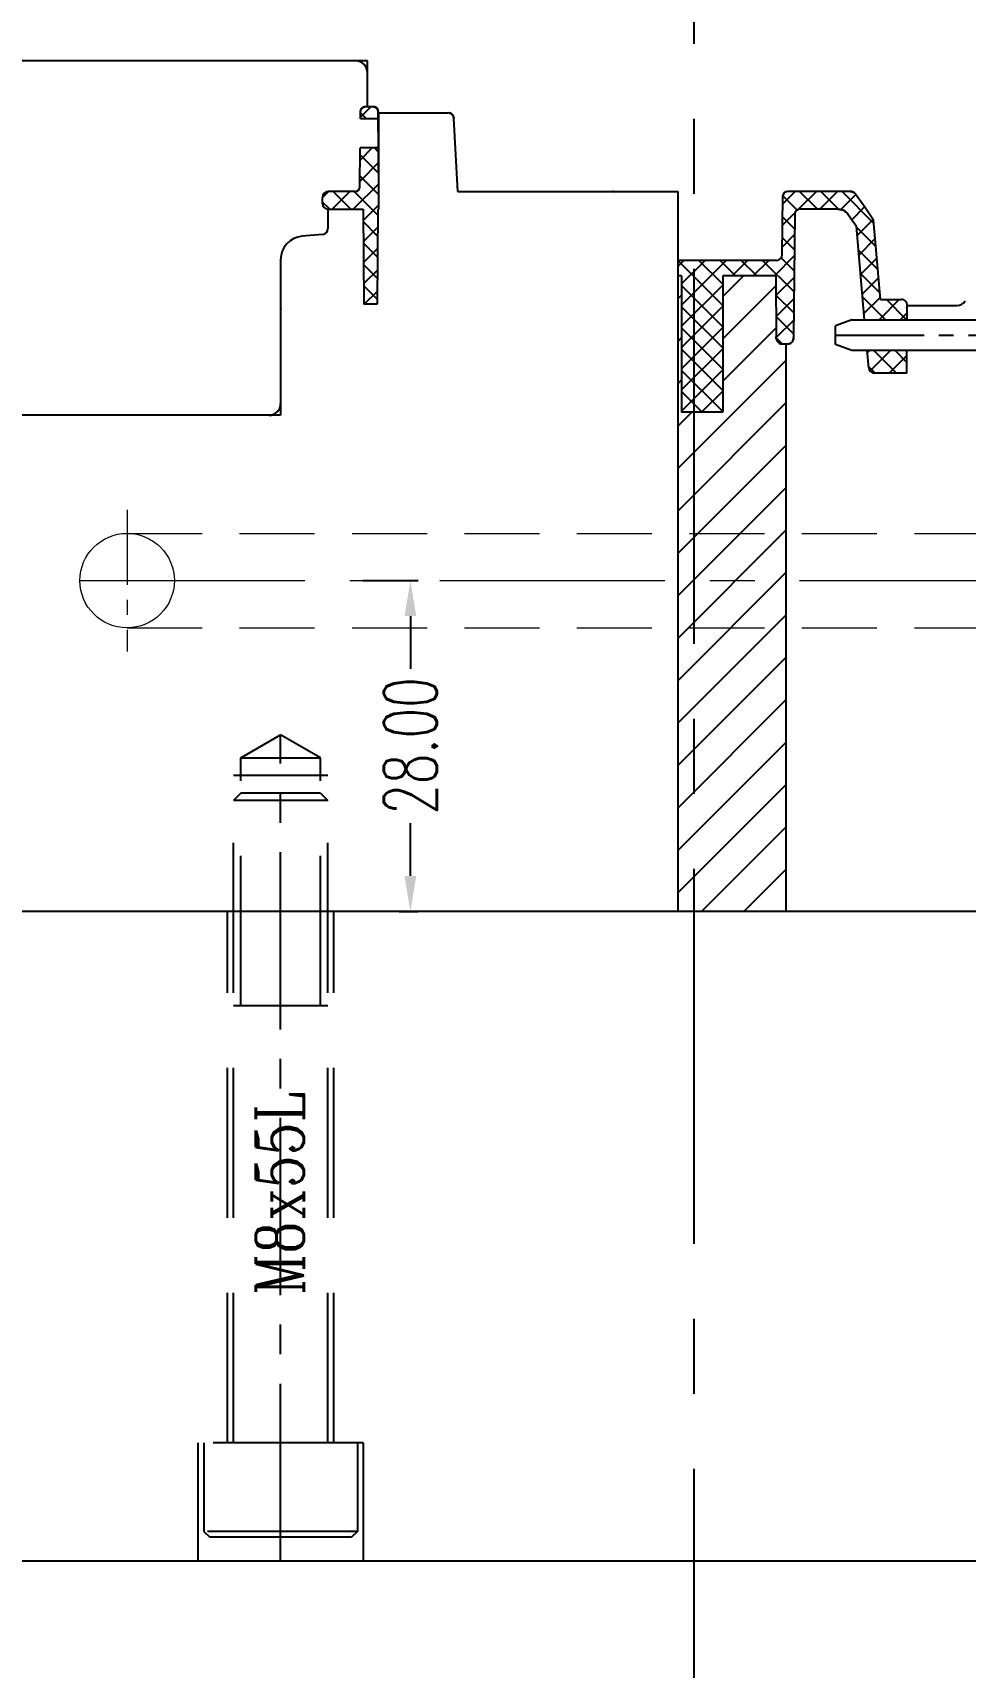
# Model space of a CAD drawing. Header units: inches. Extents: x 169168 to 170394, y -54081 to -53214.
# Drawn here: x 169727.4 to 169806.4, y -53927.9 to -53789.5 of the extents above; entities that cross this region are included whole.
import ezdxf

# ---------------------------------------------------------------- set-up
doc = ezdxf.new("R2010")
doc.units = ezdxf.units.IN
doc.header["$LTSCALE"] = 2
doc.header["$MEASUREMENT"] = 0
doc.header["$PDMODE"] = 3
doc.header["$PDSIZE"] = 0.3125
for name, pattern in [('CENTER', [50.8, 31.75, -6.35, 6.35, -6.35]), ('CENTER2', [1.125, 0.75, -0.125, 0.125, -0.125]), ('HIDDEN', [9.525, 6.35, -3.175])]:
    doc.linetypes.add(name, pattern=pattern)
doc.layers.get('0').update_dxf_attribs({"linetype": 'CONTINUOUS'})
doc.layers.get('Defpoints').update_dxf_attribs({"linetype": 'CONTINUOUS'})
for name, color, linetype in [('CAV-COR', 1, 'CONTINUOUS'), ('Layer3', 3, 'CONTINUOUS'), ('PIN', 4, 'CONTINUOUS'), ('SCREW', 52, 'HIDDEN'), ('SILDE', 6, 'CONTINUOUS')]:
    doc.layers.add(name, color=color, linetype=linetype)
doc.layers.add('dim', color=3, linetype='CONTINUOUS', lineweight=15)
doc.layers.add('WR', color=122, linetype='HIDDEN', lineweight=18)
doc.styles.add('ROMANC', font='romanc', dxfattribs={"width": 0.6, "height": 1})
doc.styles.get("Standard").update_dxf_attribs({"font": 'txt.shx', "width": 0.67})
doc.dimstyles.new('2.00', dxfattribs={"dimtxt": 4.5, "dimasz": 3, "dimexe": 0.666, "dimexo": 0.626, "dimgap": 1, "dimtad": 0, "dimzin": 0, "dimdsep": 46, "dimtxsty": 'Standard', "dimcen": 0.09, "dimclrd": 3, "dimclre": 3, "dimclrt": 7, "dimazin": 0, "dimtfac": 1, "dimtofl": 0, "dimtmove": 0, "dimatfit": 0, "dimfxl": 0, "dimtolj": 1, "dimtzin": 0, "dimarcsym": 0})

# ---------------------------------------------------------------- blocks, each defined once
blk = doc.blocks.new('*D38803')
at = {"layer": 'Defpoints', "color": 0}
for p in [(169754.69, -53835.88), (169759.35, -53835.88), (169757.78, -53863.88)]:
    blk.add_point(p, dxfattribs=at)
at = {"layer": 'dim', "color": 3, "linetype": 'ByBlock', "lineweight": -2}
for p, q in [((169755.31, -53835.88), (169760.01, -53835.88)), ((169759.35, -53838.88), (169759.35, -53843.35)), ((169759.35, -53860.88), (169759.35, -53856.4)), ((169758.4, -53863.88), (169760.01, -53863.88))]:
    blk.add_line(p, q, dxfattribs=at)
at = {"layer": 'dim', "color": 3, "linetype": 'ByBlock'}
for points in [[(169759.85, -53838.88), (169758.85, -53838.88), (169759.35, -53835.88)], [(169758.85, -53860.88), (169759.85, -53860.88), (169759.35, -53863.88)]]:
    blk.add_solid(points, dxfattribs=at)
at = {"layer": 'dim', "color": 7, "linetype": 'ByBlock', "insert": (169759.35, -53849.88), "char_height": 4.5, "attachment_point": 5, "rotation": 90}
blk.add_mtext('\\A1;28.00', dxfattribs=at)

msp = doc.modelspace()

# ---------------------------------------------------------------- linework, layer by layer
at = {"linetype": 'CENTER', "ltscale": 0.5}
msp.add_line((169783.361, -53707.875), (169783.361, -54048.875), dxfattribs=at)
at = {"linetype": 'HIDDEN'}
for p, q in [((169743.861, -53908.875), (169743.861, -53863.875)), ((169752.861, -53908.875), (169752.861, -53863.875)), ((169755.361, -53908.875), (169741.361, -53908.875)), ((169741.361, -53908.875), (169741.361, -53918.875)), ((169755.361, -53908.875), (169755.361, -53918.875))]:
    msp.add_line(p, q, dxfattribs=at)
at = {"linetype": 'Continuous'}
msp.add_line((169726.361, -53918.875), (169896.361, -53918.875), dxfattribs=at)
at = {"layer": 'CAV-COR'}
for p, q in [((169755.117, -53796.768), (169755.123, -53796.156)), ((169756.008, -53795.755), (169755.118, -53796.645)), ((169755.123, -53796.156), (169755.154, -53796.002)), ((169755.133, -53796.066), (169755.123, -53796.156)), ((169755.163, -53795.981), (169755.133, -53796.066)), ((169755.154, -53796.002), (169755.242, -53795.872)), ((169755.212, -53795.905), (169755.163, -53795.981)), ((169755.242, -53795.872), (169755.371, -53795.785)), ((169755.435, -53795.765), (169755.351, -53795.795)), ((169755.371, -53795.785), (169755.525, -53795.755)), ((169755.525, -53795.755), (169755.435, -53795.765)), ((169756.224, -53795.755), (169755.525, -53795.755)), ((169756.224, -53795.755), (169756.377, -53795.785)), ((169756.377, -53795.785), (169756.506, -53795.872)), ((169756.506, -53795.872), (169756.594, -53796.002)), ((169756.605, -53796.032), (169756.547, -53795.919)), ((169756.594, -53796.002), (169756.626, -53796.156)), ((169756.626, -53796.156), (169756.605, -53796.032)), ((169756.685, -53802.931), (169756.626, -53796.156)), ((169756.631, -53796.768), (169755.117, -53796.768)), ((169755.625, -53796.768), (169755.122, -53796.265)), ((169756.627, -53796.269), (169762.537, -53796.269)), ((169756.634, -53797.041), (169756.685, -53797.041)), ((169756.635, -53797.171), (169756.685, -53797.171)), ((169756.685, -53804.438), (169756.685, -53796.256)), ((169762.537, -53796.256), (169762.537, -53796.269)), ((169762.66, -53796.285), (169762.776, -53796.33)), ((169762.776, -53796.33), (169762.877, -53796.403)), ((169762.877, -53796.403), (169762.958, -53796.501)), ((169762.958, -53796.501), (169763.014, -53796.62)), ((169763.014, -53796.62), (169763.037, -53796.748)), ((169763.361, -53802.931), (169763.036, -53796.73)), ((169756.638, -53797.619), (169756.685, -53797.619)), ((169755.067, -53802.532), (169755.096, -53799.244)), ((169756.111, -53799.244), (169755.087, -53800.268)), ((169756.672, -53801.407), (169755.09, -53799.826)), ((169756.653, -53799.244), (169755.096, -53799.244)), ((169756.656, -53799.595), (169756.305, -53799.244)), ((169756.664, -53800.488), (169755.071, -53802.08)), ((169756.685, -53803.216), (169755.075, -53801.606)), ((169752.424, -53802.931), (169751.904, -53803.451)), ((169754.665, -53802.931), (169752.407, -53802.931)), ((169754.22, -53802.931), (169752.713, -53804.438)), ((169754.315, -53804.438), (169752.807, -53802.931)), ((169756.679, -53802.268), (169754.509, -53804.438)), ((169756.593, -53804.921), (169754.603, -53802.931)), ((169763.361, -53802.931), (169781.997, -53802.931)), ((169776.49, -53802.931), (169776.48, -53802.931)), ((169781.997, -53802.931), (169781.997, -53863.875)), ((169791.937, -53802.931), (169790.889, -53803.979)), ((169791.297, -53802.931), (169791.297, -53802.971)), ((169796.636, -53802.931), (169791.297, -53802.931)), ((169791.492, -53802.931), (169791.492, -53802.971)), ((169793.734, -53802.931), (169792.207, -53804.457)), ((169793.828, -53804.438), (169792.32, -53802.931)), ((169795.53, -53802.931), (169794.022, -53804.438)), ((169795.627, -53804.441), (169794.116, -53802.931)), ((169798.613, -53805.632), (169795.912, -53802.931)), ((169796.866, -53802.986), (169796.792, -53802.955)), ((169797.046, -53803.139), (169796.994, -53803.078)), ((169751.904, -53803.936), (169751.904, -53803.433)), ((169752.519, -53804.438), (169751.904, -53803.824)), ((169752.37, -53804.438), (169755.352, -53804.438)), ((169755.352, -53804.438), (169755.422, -53812.478)), ((169756.685, -53804.058), (169755.36, -53805.383)), ((169756.598, -53804.438), (169756.527, -53812.478)), ((169756.598, -53804.438), (169756.685, -53804.438)), ((169790.852, -53808.262), (169790.895, -53803.329)), ((169792.097, -53804.503), (169790.9, -53803.306)), ((169795.591, -53804.438), (169792.302, -53804.438)), ((169795.591, -53804.438), (169795.73, -53804.448)), ((169795.752, -53804.451), (169795.591, -53804.438)), ((169795.909, -53804.489), (169795.752, -53804.451)), ((169797.076, -53803.181), (169795.795, -53804.461)), ((169797.824, -53804.228), (169796.736, -53805.317)), ((169756.578, -53806.701), (169755.361, -53805.484)), ((169791.919, -53804.745), (169790.873, -53805.791)), ((169791.889, -53806.091), (169790.88, -53805.082)), ((169791.9, -53804.837), (169791.809, -53815.297)), ((169796.058, -53804.551), (169795.909, -53804.489)), ((169796.195, -53804.637), (169796.058, -53804.551)), ((169796.317, -53804.743), (169796.195, -53804.637)), ((169796.421, -53804.867), (169796.317, -53804.743)), ((169798.554, -53805.294), (169797.19, -53806.659)), ((169799.177, -53812.076), (169798.588, -53805.343)), ((169756.584, -53805.955), (169755.376, -53807.164)), ((169791.885, -53806.576), (169790.858, -53807.603)), ((169791.873, -53807.872), (169790.864, -53806.863)), ((169797.813, -53813.785), (169797.122, -53805.879)), ((169798.785, -53807.6), (169797.127, -53805.941)), ((169798.726, -53806.919), (169797.334, -53808.31)), ((169756.562, -53808.482), (169755.377, -53807.296)), ((169756.569, -53807.767), (169755.391, -53808.944)), ((169791.869, -53808.387), (169790.19, -53810.066)), ((169791.858, -53809.652), (169790.75, -53808.545)), ((169798.958, -53809.568), (169797.299, -53807.91)), ((169798.87, -53808.57), (169797.479, -53809.962)), ((169756.547, -53810.262), (169755.392, -53809.108)), ((169756.553, -53809.579), (169755.407, -53810.725)), ((169782.516, -53808.76), (169781.997, -53809.279)), ((169790.349, -53808.76), (169781.997, -53808.76)), ((169785.808, -53812.583), (169781.997, -53808.772)), ((169784.312, -53808.76), (169782.321, -53810.751)), ((169786.108, -53808.76), (169782.321, -53812.547)), ((169785.808, -53810.787), (169783.781, -53808.76)), ((169786.883, -53810.066), (169785.577, -53808.76)), ((169787.905, -53808.76), (169786.598, -53810.066)), ((169788.68, -53810.066), (169787.373, -53808.76)), ((169789.701, -53808.76), (169788.394, -53810.066)), ((169791.842, -53811.433), (169789.169, -53808.76)), ((169799.13, -53811.536), (169797.472, -53809.878)), ((169756.531, -53812.043), (169755.408, -53810.92)), ((169756.537, -53811.391), (169755.449, -53812.478)), ((169782.321, -53810.066), (169781.997, -53810.066)), ((169782.321, -53810.066), (169782.321, -53821.624)), ((169785.808, -53810.856), (169782.321, -53814.343)), ((169785.808, -53814.379), (169782.321, -53810.892)), ((169787.551, -53810.066), (169785.808, -53811.809)), ((169785.808, -53810.066), (169785.808, -53821.624)), ((169790.297, -53810.066), (169785.808, -53810.066)), ((169790.304, -53810.905), (169785.808, -53815.401)), ((169790.297, -53810.066), (169790.343, -53815.397)), ((169791.853, -53810.199), (169790.311, -53811.741)), ((169799.015, -53810.222), (169797.623, -53811.613)), ((169756.527, -53812.478), (169755.422, -53812.478)), ((169782.321, -53811.704), (169781.997, -53812.028)), ((169785.808, -53812.652), (169782.321, -53816.14)), ((169785.808, -53816.175), (169782.321, -53812.688)), ((169791.827, -53813.214), (169790.311, -53811.698)), ((169791.837, -53812.011), (169790.327, -53813.522)), ((169799.582, -53813.785), (169797.644, -53811.846)), ((169799.159, -53811.873), (169797.768, -53813.265)), ((169800.753, -53812.076), (169799.044, -53813.785)), ((169799.177, -53812.076), (169800.937, -53812.076)), ((169801.378, -53813.785), (169799.67, -53812.076)), ((169801.437, -53812.899), (169801.4, -53812.73)), ((169801.429, -53813.785), (169801.44, -53812.562)), ((169801.439, -53812.591), (169801.439, -53812.583)), ((169801.439, -53812.591), (169805.653, -53812.591)), ((169791.811, -53814.994), (169790.327, -53813.51)), ((169791.821, -53813.823), (169790.343, -53815.302)), ((169801.434, -53813.191), (169800.84, -53813.785)), ((169782.321, -53815.297), (169781.997, -53815.62)), ((169785.808, -53814.448), (169782.321, -53817.936)), ((169785.808, -53817.971), (169782.321, -53814.484)), ((169790.335, -53814.466), (169785.808, -53818.994)), ((169790.35, -53815.395), (169790.342, -53815.297)), ((169790.87, -53815.849), (169790.344, -53815.323)), ((169790.374, -53815.497), (169790.35, -53815.395)), ((169790.421, -53815.6), (169790.374, -53815.497)), ((169791.778, -53815.493), (169791.733, -53815.595)), ((169791.801, -53815.393), (169791.778, -53815.493)), ((169791.793, -53815.438), (169791.809, -53815.297)), ((169791.809, -53815.297), (169791.801, -53815.393)), ((169785.808, -53816.244), (169782.321, -53819.732)), ((169785.808, -53819.767), (169782.321, -53816.28)), ((169790.42, -53815.598), (169790.489, -53815.692)), ((169790.491, -53815.694), (169790.421, -53815.6)), ((169790.489, -53815.692), (169790.583, -53815.771)), ((169790.586, -53815.773), (169790.491, -53815.694)), ((169790.704, -53815.828), (169790.586, -53815.773)), ((169791.305, -53815.849), (169790.846, -53815.849)), ((169791.153, -53815.849), (169791.153, -53863.875)), ((169791.448, -53815.827), (169791.305, -53815.849)), ((169791.569, -53815.771), (169791.448, -53815.827)), ((169791.733, -53815.595), (169791.664, -53815.69)), ((169798.169, -53817.849), (169798.042, -53816.398)), ((169798.227, -53816.398), (169798.057, -53816.568)), ((169800.023, -53816.398), (169798.294, -53818.127)), ((169800.513, -53818.307), (169798.603, -53816.398)), ((169801.403, -53816.814), (169799.91, -53818.307)), ((169801.397, -53817.396), (169800.399, -53816.398)), ((169801.39, -53818.307), (169801.406, -53816.398)), ((169791.153, -53817.241), (169781.997, -53826.397)), ((169785.808, -53818.04), (169782.321, -53821.528)), ((169785.808, -53821.563), (169782.321, -53818.076)), ((169798.717, -53818.307), (169798.16, -53817.751)), ((169801.39, -53818.307), (169798.669, -53818.307)), ((169782.321, -53818.889), (169781.997, -53819.212)), ((169791.153, -53820.833), (169781.997, -53829.989)), ((169784.073, -53821.624), (169782.321, -53819.872)), ((169785.808, -53819.837), (169784.021, -53821.624)), ((169783.178, -53821.624), (169781.997, -53822.805)), ((169785.808, -53821.624), (169782.321, -53821.624)), ((169791.153, -53824.425), (169781.997, -53833.581)), ((169791.153, -53828.017), (169781.997, -53837.173)), ((169791.153, -53831.609), (169781.997, -53840.765)), ((169791.153, -53835.201), (169781.997, -53844.357)), ((169791.153, -53838.793), (169781.997, -53847.949)), ((169791.153, -53842.386), (169781.997, -53851.541)), ((169791.153, -53845.978), (169781.997, -53855.133)), ((169791.153, -53849.57), (169781.997, -53858.726)), ((169791.153, -53853.162), (169781.997, -53862.318)), ((169791.153, -53856.754), (169784.032, -53863.875)), ((169791.153, -53860.346), (169787.624, -53863.875)), ((169723.361, -53863.875), (169843.361, -53863.875))]:
    msp.add_line(p, q, dxfattribs=at)
for points in [[(169755.351, -53795.795), (169755.275, -53795.842), (169755.212, -53795.905)], [(169756.547, -53795.919), (169756.459, -53795.831), (169756.347, -53795.774), (169756.224, -53795.755)], [(169763.014, -53796.622), (169762.961, -53796.506), (169762.881, -53796.407), (169762.779, -53796.332), (169762.662, -53796.285), (169762.537, -53796.269)], [(169796.636, -53802.931), (169796.754, -53802.945), (169796.866, -53802.986), (169796.965, -53803.052), (169797.046, -53803.139)], [(169796.792, -53802.955), (169796.715, -53802.937), (169796.636, -53802.931)], [(169796.994, -53803.078), (169796.934, -53803.027), (169796.866, -53802.986)], [(169790.895, -53803.329), (169790.926, -53803.192), (169790.937, -53803.178)], [(169795.73, -53804.448), (169795.865, -53804.476), (169795.996, -53804.522), (169796.119, -53804.585), (169796.232, -53804.665), (169796.333, -53804.759), (169796.421, -53804.867)], [(169797.046, -53803.139), (169797.827, -53804.233), (169798.588, -53805.343)], [(169796.421, -53804.867), (169796.773, -53805.371), (169797.122, -53805.879)], [(169791.305, -53815.849), (169791.442, -53815.829), (169791.565, -53815.773), (169791.667, -53815.686), (169791.746, -53815.571), (169791.793, -53815.438)], [(169790.583, -53815.771), (169790.702, -53815.827), (169790.846, -53815.849)]]:
    msp.add_lwpolyline(points, dxfattribs=at)
for centre, radius, start, end in [((169762.537, -53796.756), 0.5, 3, 71.89691), ((169752.407, -53803.433), 0.502, 90, 180), ((169754.665, -53802.529), 0.402, 270, 359.5), ((169776.467, -53803.431), 0.5, 59.17234, 90), ((169791.297, -53803.333), 0.402, 90, 179.5), ((169752.407, -53803.936), 0.502, 180, 270), ((169792.302, -53804.84), 0.402, 90, 179.5), ((169790.349, -53808.257), 0.502, 270, 359.5), ((169800.937, -53812.579), 0.502, 359.5, 90), ((169805.653, -53811.791), 0.8, 270, 330.7538), ((169749.361, -53813.034), 1, 168.99871, 173.8701), ((169789.841, -53815.393), 0.502, 0.49961, 22.87475), ((169790.846, -53815.393), 0.502, 179.76923, 180.01709), ((169798.669, -53817.805), 0.502, 185, 270)]:
    msp.add_arc(centre, radius, start, end, dxfattribs=at)
at = {"layer": 'PIN', "linetype": 'Continuous', "ltscale": 0.3}
for p, q in [((169796.752, -53813.785), (169795.361, -53814.291)), ((169796.752, -53813.785), (169816.224, -53813.785)), ((169795.361, -53815.891), (169795.361, -53814.291)), ((169796.752, -53816.398), (169795.361, -53815.891)), ((169816.224, -53816.398), (169796.752, -53816.398))]:
    msp.add_line(p, q, dxfattribs=at)
at = {"layer": 'PIN', "linetype": 'CENTER2', "ltscale": 5}
msp.add_line((169795.361, -53815.091), (169855.361, -53815.091), dxfattribs=at)
at = {"layer": 'SCREW'}
for p, q in [((169744.986, -53850.875), (169748.361, -53848.927)), ((169751.736, -53850.875), (169748.361, -53848.927)), ((169744.986, -53871.875), (169744.986, -53850.875)), ((169744.986, -53850.875), (169751.736, -53850.875)), ((169751.736, -53871.875), (169751.736, -53850.875)), ((169744.361, -53908.875), (169744.361, -53852.375)), ((169752.361, -53852.375), (169744.361, -53852.375)), ((169752.361, -53908.875), (169752.361, -53852.375)), ((169744.986, -53853.875), (169744.361, -53854.5)), ((169751.736, -53853.875), (169744.986, -53853.875)), ((169751.736, -53853.875), (169752.361, -53854.5)), ((169752.361, -53854.5), (169744.361, -53854.5)), ((169752.361, -53871.875), (169744.361, -53871.875)), ((169741.861, -53908.875), (169741.861, -53916.375)), ((169754.861, -53908.875), (169754.861, -53916.375)), ((169741.861, -53916.375), (169742.361, -53916.875)), ((169754.861, -53916.375), (169741.861, -53916.375)), ((169754.861, -53916.375), (169754.361, -53916.875)), ((169754.361, -53916.875), (169742.361, -53916.875))]:
    msp.add_line(p, q, dxfattribs=at)
at = {"layer": 'SCREW', "linetype": 'CENTER2', "ltscale": 10}
msp.add_line((169748.361, -53918.875), (169748.361, -53848.927), dxfattribs=at)
at = {"layer": 'SILDE', "linetype": 'ByBlock'}
for p, q in [((169755.721, -53791.875), (169723.361, -53791.875)), ((169755.721, -53795.755), (169755.721, -53791.875)), ((169752.37, -53804.438), (169752.37, -53806.066)), ((169751.914, -53806.564), (169750.187, -53806.715)), ((169748.361, -53808.708), (169748.361, -53821.875)), ((169748.361, -53821.875), (169725.361, -53821.875))]:
    msp.add_line(p, q, dxfattribs=at)
for centre, radius, start, end in [((169754.721, -53792.875), 1, 0, 90), ((169750.361, -53808.708), 2, 95, 180), ((169751.87, -53806.066), 0.5, 275, 0), ((169747.361, -53820.875), 1, 270, 0)]:
    msp.add_arc(centre, radius, start, end, dxfattribs=at)
at = {"layer": 'WR', "linetype": 'CENTER', "ltscale": 0.1}
msp.add_line((169735.361, -53829.875), (169735.361, -53841.875), dxfattribs=at)
at = {"layer": 'WR', "linetype": 'HIDDEN', "ltscale": 0.5}
for p, q in [((169735.361, -53831.875), (169837.361, -53831.875)), ((169735.361, -53839.875), (169837.361, -53839.875))]:
    msp.add_line(p, q, dxfattribs=at)
at = {"layer": 'WR', "linetype": 'CENTER', "ltscale": 0.3}
msp.add_line((169731.361, -53835.875), (169843.361, -53835.875), dxfattribs=at)
at = {"layer": 'WR', "linetype": 'ByBlock'}
msp.add_circle((169735.361, -53835.875), 4, dxfattribs=at)

# ---------------------------------------------------------------- texts
at = {"layer": 'Layer3', "style": 'ROMANC', "width": 0.8}
msp.add_text('M8x55L', height=4.0648, rotation=810, dxfattribs=at).set_placement((169750.329, -53896.38))

# ---------------------------------------------------------------- dimensions: what is measured, and where the dimension line sits
at = {"layer": 'dim', "linetype": 'ByBlock'}
dim = msp.add_linear_dim(base=(169759.346, -53835.875), p1=(169757.777, -53863.875), p2=(169754.689, -53835.875), angle=90, dimstyle='2.00', dxfattribs=at)
dim.commit()
dim.dimension.update_dxf_attribs({"geometry": '*D38803', "text_midpoint": (169759.346, -53849.875)})

doc.saveas('drawing.dxf')
